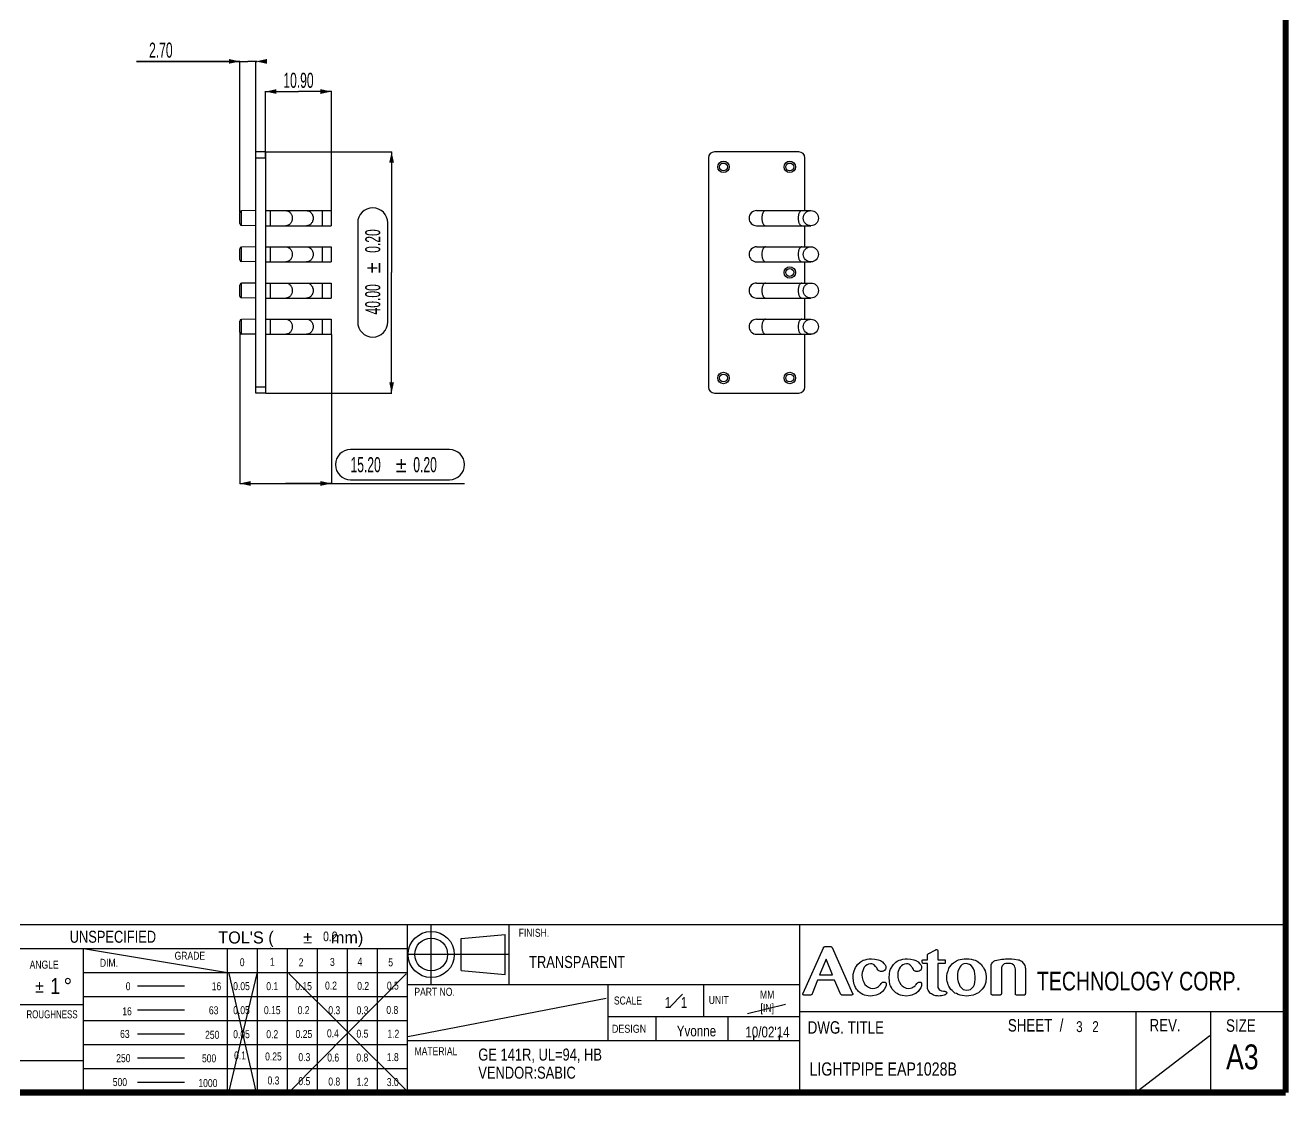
# Model space of a CAD drawing. Header units: millimetres. Extents: x -1 to 407, y -1 to 283.
# Drawn here: x 196.9 to 406.5, y -0.5 to 177 of the extents above; entities that cross this region are included whole.
import ezdxf
from ezdxf.enums import TextEntityAlignment as Align

# ---------------------------------------------------------------- set-up
doc = ezdxf.new("R2010")
doc.units = ezdxf.units.MM
doc.header["$LTSCALE"] = 23.1
doc.layers.get('0').update_dxf_attribs({"linetype": 'CONTINUOUS'})
doc.styles.get("Standard").update_dxf_attribs({"font": 'txt', "width": 0.6})
doc.styles.add('TEXTSTYLE_10', font='txt', dxfattribs={"width": 0.836201})
doc.styles.add('TEXTSTYLE_11', font='gdt', dxfattribs={"width": 1.166667})
doc.styles.add('TEXTSTYLE_13', font='gdt', dxfattribs={"width": 0.6})
doc.styles.add('TEXTSTYLE_2', font='txt', dxfattribs={"width": 0.8})
doc.styles.add('TEXTSTYLE_3', font='txt', dxfattribs={"width": 0.782203})
doc.styles.add('TEXTSTYLE_5', font='txt', dxfattribs={"width": 1.011905})
doc.styles.add('TEXTSTYLE_6', font='gdt', dxfattribs={"width": 1.011905})
doc.styles.add('TEXTSTYLE_7', font='txt', dxfattribs={"width": 0.741644})
doc.styles.add('TEXTSTYLE_8', font='txt', dxfattribs={"width": 0.833333})
doc.styles.add('TEXTSTYLE_9', font='gdt', dxfattribs={"width": 0.833333})
doc.dimstyles.new('DIMSTYLE_1', dxfattribs={"dimtxt": 2.5, "dimasz": 1.8, "dimexe": 0.05, "dimexo": 0.0625, "dimtad": 1, "dimzin": 0, "dimdsep": 46, "dimtxsty": 'Standard', "dimblk": '_FILLED', "dimblk1": '_FILLED', "dimblk2": '_FILLED', "dimcen": 0.09, "dimadec": 0, "dimazin": 0, "dimtol": 1, "dimtp": 0.2, "dimtm": 0.2, "dimtfac": 1, "dimtofl": 0, "dimtmove": 0, "dimatfit": 3, "dimldrblk": '_FILLED', "dimfxl": 1, "dimtolj": 1, "dimtzin": 0, "dimarcsym": 0})
doc.dimstyles.new('DIMSTYLE_2', dxfattribs={"dimtxt": 2.5, "dimasz": 1.8, "dimexe": 0.05, "dimexo": 0.0625, "dimtad": 1, "dimzin": 0, "dimdsep": 46, "dimtxsty": 'Standard', "dimblk": '_FILLED', "dimblk1": '_FILLED', "dimblk2": '_FILLED', "dimcen": 0.09, "dimadec": 0, "dimazin": 0, "dimtp": 0.2, "dimtm": 0.2, "dimtfac": 1, "dimtofl": 0, "dimtmove": 0, "dimatfit": 3, "dimldrblk": '_FILLED', "dimfxl": 1, "dimtolj": 1, "dimtzin": 0, "dimarcsym": 0})

# ---------------------------------------------------------------- blocks, each defined once
blk = doc.blocks.new('_FILLED')
at = {"color": 0, "linetype": 'ByBlock'}
blk.add_solid([(0, 0), (-1, 0.22), (-1, -0.22)], dxfattribs=at)
blk = doc.blocks.new('*D2')
at = {"color": 2, "linetype": 'Continuous'}
for p, q in [((236.84, 156.02), (257.73, 156.02)), ((257.68, 156.02), (257.68, 136.02)), ((257.68, 116.02), (257.68, 136.02)), ((236.84, 116.02), (257.73, 116.02))]:
    blk.add_line(p, q, dxfattribs=at)
at = {"color": 2, "linetype": 'Continuous', "xscale": 1.8, "yscale": 1.8, "zscale": 1.8}
for p, rotation in [((257.68, 156.02), 90), ((257.68, 116.02), 270)]:
    blk.add_blockref('_FILLED', p, dxfattribs=dict(at, rotation=rotation))
at = {"color": 2, "linetype": 'Continuous', "width": 0.6}
for s, p in [('0.20', (255.8, 141.23)), ('40.00', (255.8, 131.56))]:
    blk.add_text(s, height=2.5, rotation=90, dxfattribs=at).set_placement(p, align=Align.CENTER)
at = {"color": 2, "linetype": 'Continuous', "style": 'TEXTSTYLE_13'}
blk.add_text('`', height=2.5, rotation=90, dxfattribs=at).set_placement((255.8, 136.77), align=Align.CENTER)
blk = doc.blocks.new('*D3')
at = {"color": 2, "linetype": 'Continuous'}
for p, q in [((232.48, 171.02), (215.35, 171.02)), ((215.35, 171.02), (233.83, 171.02)), ((232.48, 145.99), (232.48, 171.07)), ((235.38, 171.02), (233.83, 171.02)), ((235.18, 155.08), (235.18, 171.07)), ((235.18, 171.02), (235.38, 171.02))]:
    blk.add_line(p, q, dxfattribs=at)
at = {"color": 2, "linetype": 'Continuous', "xscale": 1.8, "yscale": 1.8, "zscale": 1.8}
blk.add_blockref('_FILLED', (232.48, 171.02), dxfattribs=at)
at = {"color": 2, "linetype": 'Continuous', "xscale": 1.8, "yscale": 1.8, "zscale": 1.8, "rotation": 180}
blk.add_blockref('_FILLED', (235.18, 171.02), dxfattribs=at)
at = {"color": 2, "linetype": 'Continuous', "width": 0.6}
blk.add_text('2.70', height=2.5, dxfattribs=at).set_placement((221.35, 171.64), align=Align.RIGHT)
blk = doc.blocks.new('*D4')
at = {"color": 2, "linetype": 'Continuous'}
for p, q in [((236.78, 155.08), (236.78, 166.07)), ((236.78, 166.02), (242.23, 166.02)), ((247.68, 166.02), (242.23, 166.02)), ((247.68, 145.08), (247.68, 166.07))]:
    blk.add_line(p, q, dxfattribs=at)
at = {"color": 2, "linetype": 'Continuous', "xscale": 1.8, "yscale": 1.8, "zscale": 1.8, "rotation": 180}
blk.add_blockref('_FILLED', (236.78, 166.02), dxfattribs=at)
at = {"color": 2, "linetype": 'Continuous', "xscale": 1.8, "yscale": 1.8, "zscale": 1.8}
blk.add_blockref('_FILLED', (247.68, 166.02), dxfattribs=at)
at = {"color": 2, "linetype": 'Continuous', "width": 0.6}
blk.add_text('10.90', height=2.5, dxfattribs=at).set_placement((242.23, 166.64), align=Align.CENTER)
blk = doc.blocks.new('*D5')
at = {"color": 2, "linetype": 'Continuous'}
for p, q in [((232.48, 126.05), (232.48, 100.97)), ((247.68, 125.7), (247.68, 100.97)), ((232.48, 101.02), (240.08, 101.02)), ((247.68, 101.02), (240.08, 101.02)), ((240.08, 101.02), (269.78, 101.02))]:
    blk.add_line(p, q, dxfattribs=at)
at = {"color": 2, "linetype": 'Continuous', "xscale": 1.8, "yscale": 1.8, "zscale": 1.8, "rotation": 180}
blk.add_blockref('_FILLED', (232.48, 101.02), dxfattribs=at)
at = {"color": 2, "linetype": 'Continuous', "xscale": 1.8, "yscale": 1.8, "zscale": 1.8}
blk.add_blockref('_FILLED', (247.68, 101.02), dxfattribs=at)
at = {"color": 2, "linetype": 'Continuous', "width": 0.6}
for s, p in [('15.20', (250.86, 102.89)), ('0.20', (261.28, 102.89))]:
    blk.add_text(s, height=2.5, dxfattribs=at).set_placement(p)
at = {"color": 2, "linetype": 'Continuous', "style": 'TEXTSTYLE_13'}
blk.add_text('`', height=2.5, dxfattribs=at).set_placement((258.36, 102.89))

msp = doc.modelspace()

# ---------------------------------------------------------------- linework, layer by layer
at = {"color": 7, "linetype": 'Continuous'}
for p, q in [((235.176, 116.017), (235.176, 156.017)), ((236.776, 156.017), (235.176, 156.017)), ((236.776, 156.017), (236.776, 116.017)), ((325.233, 156.017), (311.233, 156.017)), ((235.176, 155.017), (236.776, 155.017)), ((310.233, 155.017), (310.233, 117.017)), ((326.233, 146.267), (326.233, 155.017)), ((232.476, 144.109), (232.476, 145.926)), ((235.176, 146.267), (232.771, 146.225)), ((232.771, 143.809), (232.771, 146.225)), ((236.776, 146.267), (247.676, 146.267)), ((237.516, 146.267), (237.516, 143.767)), ((246.176, 146.267), (246.176, 143.767)), ((247.676, 146.267), (247.676, 143.768)), ((318.233, 146.267), (327.233, 146.267)), ((235.176, 143.767), (232.771, 143.809)), ((236.776, 143.767), (247.676, 143.767)), ((318.233, 143.767), (327.233, 143.767)), ((326.233, 140.267), (326.233, 143.767)), ((232.476, 138.109), (232.476, 139.926)), ((235.176, 140.267), (232.771, 140.225)), ((232.771, 137.809), (232.771, 140.225)), ((236.776, 140.267), (247.676, 140.267)), ((237.516, 140.267), (237.516, 137.767)), ((246.176, 140.267), (246.176, 137.767)), ((247.676, 140.267), (247.676, 137.768)), ((318.233, 140.267), (327.233, 140.267)), ((235.176, 137.767), (232.771, 137.809)), ((236.776, 137.767), (247.676, 137.767)), ((318.233, 137.767), (327.233, 137.767)), ((326.233, 134.267), (326.233, 137.767)), ((235.176, 134.267), (232.771, 134.225)), ((232.771, 131.809), (232.771, 134.225)), ((236.776, 134.267), (247.676, 134.267)), ((237.516, 134.267), (237.516, 131.767)), ((246.176, 134.267), (246.176, 131.767)), ((247.676, 134.267), (247.676, 131.768)), ((318.233, 134.267), (327.233, 134.267)), ((232.476, 132.109), (232.476, 133.926)), ((235.176, 131.767), (232.771, 131.809)), ((236.776, 131.767), (247.676, 131.767)), ((318.233, 131.767), (327.233, 131.767)), ((326.233, 128.267), (326.233, 131.767)), ((232.476, 126.109), (232.476, 127.926)), ((235.176, 128.267), (232.771, 128.225)), ((232.771, 125.809), (232.771, 128.225)), ((236.776, 128.267), (247.676, 128.267)), ((237.516, 128.267), (237.516, 125.767)), ((246.176, 128.267), (246.176, 125.767)), ((247.676, 128.267), (247.676, 125.768)), ((318.233, 128.267), (327.233, 128.267)), ((235.176, 125.767), (232.771, 125.809)), ((236.776, 125.767), (247.676, 125.767)), ((318.233, 125.767), (327.233, 125.767)), ((326.233, 117.017), (326.233, 125.767)), ((236.776, 117.017), (235.176, 117.017)), ((236.776, 116.017), (235.176, 116.017)), ((311.233, 116.017), (325.233, 116.017)), ((109.517, 27.882), (405.995, 27.894)), ((260.341, 0), (260.341, 27.888)), ((264.255, 17.928), (264.255, 27.888)), ((277.192, 17.928), (277.192, 27.888)), ((325.412, 0), (325.412, 27.894)), ((269.196, 25.564), (276.528, 26.228)), ((269.196, 20.252), (269.196, 25.564)), ((276.528, 19.588), (276.528, 26.228)), ((109.541, 23.899), (260.341, 23.904)), ((206.557, 23.904), (230.461, 19.92)), ((206.557, 0), (206.557, 23.904)), ((230.461, 0), (230.461, 23.904)), ((235.441, 0), (235.441, 23.904)), ((240.421, 0), (240.421, 23.904)), ((245.401, 0), (245.401, 23.904)), ((250.381, 0), (250.381, 23.904)), ((255.361, 0), (255.361, 23.904)), ((325.952, 16.515), (329.351, 24.022)), ((329.351, 24.124), (329.402, 24.124)), ((329.351, 24.022), (329.351, 24.124)), ((329.402, 24.175), (329.503, 24.175)), ((329.402, 24.124), (329.402, 24.175)), ((329.503, 24.175), (329.554, 24.225)), ((329.554, 24.225), (330.569, 24.225)), ((330.569, 24.225), (330.619, 24.175)), ((330.619, 24.175), (330.67, 24.175)), ((330.67, 24.175), (330.771, 24.073)), ((330.771, 24.073), (334.119, 16.464)), ((346.598, 22.906), (346.75, 23.059)), ((346.75, 23.059), (346.801, 23.059)), ((346.801, 23.059), (347.866, 23.617)), ((347.866, 23.617), (347.917, 23.667)), ((347.917, 23.667), (347.968, 23.667)), ((347.968, 23.667), (348.018, 23.718)), ((348.018, 23.718), (348.12, 23.718)), ((348.12, 23.718), (348.171, 23.667)), ((348.171, 23.667), (348.221, 23.667)), ((348.221, 23.667), (348.221, 23.617)), ((348.221, 23.617), (348.272, 23.566)), ((348.272, 23.566), (348.272, 22.044)), ((277.192, 22.908), (260.341, 22.908)), ((329.757, 22.146), (328.692, 19.508)), ((330.822, 19.508), (329.757, 22.146)), ((334.627, 20.725), (334.779, 20.979)), ((334.779, 20.979), (334.982, 21.232)), ((334.982, 21.232), (335.388, 21.638)), ((335.388, 21.638), (335.895, 21.943)), ((335.895, 21.943), (336.25, 22.044)), ((336.301, 21.03), (336.098, 20.776)), ((336.25, 22.044), (336.554, 22.146)), ((336.554, 21.182), (336.301, 21.03)), ((336.554, 22.146), (336.909, 22.196)), ((336.808, 21.283), (336.554, 21.182)), ((337.112, 21.334), (336.808, 21.283)), ((336.909, 22.196), (337.315, 22.196)), ((337.366, 21.334), (337.112, 21.334)), ((337.315, 22.196), (337.873, 22.146)), ((337.518, 21.283), (337.366, 21.334)), ((337.721, 21.182), (337.518, 21.283)), ((337.975, 20.928), (337.721, 21.182)), ((337.873, 22.146), (338.38, 22.044)), ((338.38, 22.044), (338.786, 21.892)), ((338.786, 21.892), (339.091, 21.689)), ((339.091, 21.689), (339.344, 21.435)), ((339.344, 21.435), (339.547, 21.182)), ((339.547, 21.182), (339.649, 20.979)), ((339.649, 20.979), (339.649, 20.573)), ((340.46, 20.472), (340.917, 21.232)), ((340.917, 21.232), (341.323, 21.638)), ((341.323, 21.638), (341.576, 21.79)), ((341.576, 21.79), (341.881, 21.943)), ((341.881, 21.943), (342.185, 22.044)), ((342.286, 21.03), (342.033, 20.776)), ((342.185, 22.044), (342.489, 22.146)), ((342.489, 21.182), (342.286, 21.03)), ((342.489, 22.146), (342.895, 22.196)), ((342.794, 21.283), (342.489, 21.182)), ((343.098, 21.334), (342.794, 21.283)), ((342.895, 22.196), (343.25, 22.196)), ((343.301, 21.334), (343.098, 21.334)), ((343.25, 22.196), (343.808, 22.146)), ((343.504, 21.283), (343.301, 21.334)), ((343.656, 21.182), (343.504, 21.283)), ((343.757, 21.08), (343.656, 21.182)), ((343.91, 20.928), (343.757, 21.08)), ((343.808, 22.146), (344.315, 22.044)), ((344.315, 22.044), (344.67, 21.892)), ((344.67, 21.892), (345.026, 21.689)), ((345.026, 21.689), (345.279, 21.435)), ((345.279, 21.435), (345.482, 21.182)), ((345.482, 21.182), (345.584, 20.979)), ((345.584, 20.979), (345.584, 20.573)), ((345.685, 21.943), (345.736, 21.943)), ((345.685, 21.638), (345.685, 21.943)), ((345.736, 21.537), (345.685, 21.638)), ((345.736, 22.044), (346.598, 22.044)), ((345.736, 21.943), (345.736, 22.044)), ((345.736, 21.486), (345.736, 21.537)), ((345.786, 21.486), (345.736, 21.486)), ((345.786, 21.435), (345.786, 21.486)), ((346.598, 21.435), (345.786, 21.435)), ((346.598, 22.044), (346.598, 22.906)), ((346.598, 17.276), (346.598, 21.435)), ((348.272, 22.044), (349.54, 22.044)), ((349.489, 21.435), (348.272, 21.435)), ((348.272, 21.435), (348.272, 17.783)), ((349.54, 21.486), (349.489, 21.486)), ((349.489, 21.486), (349.489, 21.435)), ((349.54, 22.044), (349.54, 21.486)), ((350.301, 20.877), (350.504, 21.131)), ((350.504, 21.131), (350.656, 21.334)), ((350.656, 21.334), (350.91, 21.537)), ((350.91, 21.537), (351.417, 21.841)), ((351.417, 21.841), (351.721, 21.993)), ((351.721, 21.993), (352.026, 22.095)), ((352.127, 21.03), (351.924, 20.776)), ((352.026, 22.095), (352.33, 22.146)), ((352.33, 21.232), (352.127, 21.03)), ((352.33, 22.146), (352.685, 22.196)), ((352.634, 21.334), (352.33, 21.232)), ((352.99, 21.385), (352.634, 21.334)), ((352.685, 22.196), (353.446, 22.196)), ((353.243, 21.334), (352.99, 21.385)), ((353.548, 21.232), (353.243, 21.334)), ((353.446, 22.196), (353.852, 22.146)), ((353.801, 21.08), (353.548, 21.232)), ((354.055, 20.827), (353.801, 21.08)), ((353.852, 22.146), (354.207, 22.044)), ((354.207, 22.044), (354.511, 21.943)), ((354.511, 21.943), (354.816, 21.79)), ((354.816, 21.79), (355.069, 21.638)), ((355.069, 21.638), (355.323, 21.435)), ((355.323, 21.435), (355.526, 21.232)), ((355.526, 21.232), (355.678, 20.979)), ((355.678, 20.979), (355.881, 20.725)), ((357.149, 21.182), (357.2, 21.334)), ((357.149, 16.312), (357.149, 21.182)), ((357.2, 21.334), (357.251, 21.435)), ((357.251, 21.435), (357.352, 21.588)), ((357.352, 21.588), (357.453, 21.689)), ((357.453, 21.689), (357.606, 21.79)), ((357.606, 21.79), (357.809, 21.892)), ((357.809, 21.892), (358.062, 21.943)), ((358.062, 21.943), (358.367, 22.044)), ((358.367, 22.044), (358.62, 22.095)), ((358.62, 22.095), (358.925, 22.146)), ((358.925, 22.146), (359.229, 22.146)), ((358.975, 21.03), (358.925, 20.877)), ((359.127, 21.182), (358.975, 21.03)), ((359.33, 21.334), (359.127, 21.182)), ((359.229, 22.146), (359.533, 22.196)), ((359.584, 21.385), (359.33, 21.334)), ((359.533, 22.196), (360.599, 22.196)), ((359.939, 21.435), (359.584, 21.385)), ((360.345, 21.385), (359.939, 21.435)), ((360.599, 21.334), (360.345, 21.385)), ((360.599, 22.196), (361.004, 22.146)), ((360.852, 21.182), (360.599, 21.334)), ((361.004, 21.03), (360.852, 21.182)), ((361.004, 22.146), (361.613, 22.044)), ((361.055, 20.827), (361.004, 21.03)), ((361.613, 22.044), (361.816, 21.993)), ((361.816, 21.993), (361.968, 21.892)), ((361.968, 21.892), (362.07, 21.841)), ((362.07, 21.841), (362.171, 21.79)), ((362.171, 21.79), (362.526, 21.435)), ((362.526, 21.435), (362.628, 21.232)), ((362.628, 21.232), (362.729, 21.08)), ((362.729, 21.08), (362.78, 20.877)), ((206.557, 19.92), (260.341, 19.92)), ((230.684, 19.749), (235.142, 0.201)), ((235.328, 19.747), (230.684, 0.242)), ((240.605, 19.726), (259.969, 0.54)), ((260.117, 19.685), (240.931, 0.321)), ((269.196, 20.252), (276.528, 19.588)), ((328.692, 19.508), (330.822, 19.508)), ((334.272, 19.66), (334.424, 20.218)), ((334.272, 19.102), (334.272, 19.66)), ((334.322, 18.493), (334.272, 19.102)), ((334.424, 20.218), (334.525, 20.472)), ((334.525, 20.472), (334.627, 20.725)), ((335.743, 19.914), (335.692, 19.508)), ((335.692, 19.508), (335.743, 19.102)), ((335.844, 20.218), (335.743, 19.914)), ((335.743, 19.102), (335.844, 18.645)), ((335.946, 20.522), (335.844, 20.218)), ((336.098, 20.776), (335.946, 20.522)), ((338.076, 20.776), (337.975, 20.928)), ((338.178, 20.674), (338.076, 20.776)), ((338.228, 20.522), (338.178, 20.674)), ((338.33, 20.37), (338.228, 20.522)), ((338.431, 20.269), (338.33, 20.37)), ((338.482, 20.218), (338.431, 20.269)), ((338.685, 20.116), (338.482, 20.218)), ((338.786, 20.066), (338.685, 20.116)), ((339.04, 20.066), (338.786, 20.066)), ((339.192, 20.116), (339.04, 20.066)), ((339.293, 20.167), (339.192, 20.116)), ((339.446, 20.269), (339.293, 20.167)), ((339.496, 20.319), (339.446, 20.269)), ((339.598, 20.472), (339.496, 20.319)), ((339.649, 20.573), (339.598, 20.472)), ((340.207, 19.102), (340.257, 19.66)), ((340.257, 18.493), (340.207, 19.102)), ((340.257, 19.66), (340.359, 20.218)), ((340.359, 20.218), (340.46, 20.472)), ((341.881, 20.522), (341.678, 19.914)), ((341.678, 19.914), (341.678, 19.102)), ((341.678, 19.102), (341.779, 18.645)), ((342.033, 20.776), (341.881, 20.522)), ((344.011, 20.776), (343.91, 20.928)), ((344.112, 20.674), (344.011, 20.776)), ((344.214, 20.522), (344.112, 20.674)), ((344.265, 20.37), (344.214, 20.522)), ((344.315, 20.269), (344.265, 20.37)), ((344.417, 20.218), (344.315, 20.269)), ((344.518, 20.167), (344.417, 20.218)), ((344.569, 20.116), (344.518, 20.167)), ((344.67, 20.066), (344.569, 20.116)), ((344.975, 20.066), (344.67, 20.066)), ((345.127, 20.116), (344.975, 20.066)), ((345.228, 20.167), (345.127, 20.116)), ((345.381, 20.269), (345.228, 20.167)), ((345.482, 20.319), (345.381, 20.269)), ((345.533, 20.472), (345.482, 20.319)), ((345.584, 20.573), (345.533, 20.472)), ((349.794, 19.406), (349.845, 19.761)), ((349.794, 18.747), (349.794, 19.406)), ((349.845, 19.761), (349.946, 20.066)), ((349.946, 20.066), (350.047, 20.319)), ((350.047, 20.319), (350.149, 20.624)), ((350.149, 20.624), (350.301, 20.877)), ((351.62, 20.066), (351.569, 19.711)), ((351.569, 19.711), (351.569, 18.848)), ((351.924, 20.776), (351.62, 20.066)), ((354.207, 20.522), (354.055, 20.827)), ((354.359, 20.167), (354.207, 20.522)), ((354.461, 19.711), (354.359, 20.167)), ((354.511, 19.254), (354.461, 19.711)), ((354.511, 18.747), (354.511, 19.254)), ((355.881, 20.725), (355.982, 20.472)), ((355.982, 20.472), (356.135, 20.218)), ((356.135, 20.218), (356.287, 19.711)), ((356.287, 19.711), (356.338, 19.203)), ((356.338, 18.899), (356.287, 18.544)), ((356.338, 19.203), (356.338, 18.899)), ((358.925, 20.877), (358.874, 20.725)), ((358.874, 20.725), (358.874, 16.363)), ((361.106, 20.674), (361.055, 20.827)), ((361.157, 20.472), (361.106, 20.674)), ((361.157, 16.261), (361.157, 20.472)), ((362.78, 20.877), (362.78, 20.725)), ((362.78, 20.725), (362.83, 20.573)), ((362.83, 20.573), (362.83, 16.413)), ((215.529, 17.692), (223.322, 17.692)), ((260.341, 17.928), (325.412, 17.928)), ((293.54, 17.928), (293.54, 8.632)), ((309.476, 12.616), (309.476, 17.928)), ((328.337, 18.645), (327.424, 16.363)), ((331.177, 18.645), (328.337, 18.645)), ((332.141, 16.363), (331.177, 18.645)), ((334.424, 17.935), (334.322, 18.493)), ((334.525, 17.682), (334.424, 17.935)), ((334.627, 17.428), (334.525, 17.682)), ((334.779, 17.174), (334.627, 17.428)), ((334.982, 16.971), (334.779, 17.174)), ((335.134, 16.769), (334.982, 16.971)), ((335.844, 18.645), (335.996, 18.29)), ((335.996, 18.29), (336.199, 17.935)), ((336.199, 17.935), (336.453, 17.682)), ((336.453, 17.682), (336.808, 17.479)), ((336.808, 17.479), (337.112, 17.327)), ((337.112, 17.327), (337.518, 17.276)), ((337.518, 17.276), (337.822, 17.327)), ((337.822, 17.327), (338.076, 17.377)), ((338.076, 17.377), (338.279, 17.479)), ((338.279, 17.479), (338.431, 17.58)), ((338.431, 17.58), (338.583, 17.682)), ((338.583, 17.682), (338.685, 17.834)), ((338.685, 17.834), (338.786, 17.935)), ((338.786, 17.935), (338.888, 18.087)), ((338.888, 18.087), (339.141, 18.341)), ((339.395, 17.073), (339.091, 16.769)), ((339.141, 18.341), (339.496, 18.341)), ((339.699, 17.682), (339.395, 17.073)), ((339.496, 18.341), (339.547, 18.29)), ((339.547, 18.29), (339.598, 18.24)), ((339.598, 18.24), (339.699, 18.138)), ((339.699, 18.138), (339.699, 17.682)), ((340.359, 17.935), (340.257, 18.493)), ((340.46, 17.682), (340.359, 17.935)), ((340.612, 17.428), (340.46, 17.682)), ((340.714, 17.174), (340.612, 17.428)), ((341.323, 16.566), (340.714, 17.174)), ((341.779, 18.645), (341.931, 18.29)), ((341.931, 18.29), (342.134, 17.935)), ((342.134, 17.935), (342.388, 17.682)), ((342.388, 17.682), (342.692, 17.479)), ((342.692, 17.479), (343.047, 17.327)), ((343.047, 17.327), (343.453, 17.276)), ((343.453, 17.276), (343.757, 17.327)), ((343.757, 17.327), (343.96, 17.377)), ((343.96, 17.377), (344.163, 17.479)), ((344.163, 17.479), (344.366, 17.58)), ((344.366, 17.58), (344.518, 17.682)), ((344.518, 17.682), (344.62, 17.834)), ((344.62, 17.834), (344.721, 17.935)), ((344.721, 17.935), (344.823, 18.087)), ((344.823, 18.087), (344.873, 18.138)), ((344.873, 18.138), (344.975, 18.189)), ((344.975, 18.189), (345.026, 18.24)), ((345.026, 18.29), (345.076, 18.341)), ((345.026, 18.24), (345.026, 18.29)), ((345.279, 17.073), (345.026, 16.769)), ((345.076, 18.341), (345.381, 18.341)), ((345.482, 17.377), (345.279, 17.073)), ((345.381, 18.341), (345.482, 18.29)), ((345.482, 18.29), (345.533, 18.24)), ((345.584, 17.682), (345.482, 17.377)), ((345.533, 18.24), (345.533, 18.189)), ((345.533, 18.189), (345.584, 18.138)), ((345.584, 18.138), (345.584, 17.682)), ((346.649, 17.124), (346.598, 17.276)), ((346.7, 16.971), (346.649, 17.124)), ((346.801, 16.819), (346.7, 16.971)), ((346.902, 16.667), (346.801, 16.819)), ((348.272, 17.783), (348.323, 17.631)), ((348.323, 17.631), (348.323, 17.428)), ((348.323, 17.428), (348.424, 17.276)), ((348.424, 17.276), (348.526, 17.073)), ((348.526, 17.073), (348.678, 16.971)), ((348.678, 16.971), (348.931, 16.87)), ((348.931, 16.87), (349.236, 16.819)), ((349.236, 16.819), (349.439, 16.819)), ((349.439, 16.819), (349.54, 16.769)), ((349.845, 18.442), (349.794, 18.747)), ((349.946, 18.138), (349.845, 18.442)), ((349.997, 17.885), (349.946, 18.138)), ((350.149, 17.631), (349.997, 17.885)), ((350.301, 17.377), (350.149, 17.631)), ((350.453, 17.124), (350.301, 17.377)), ((350.656, 16.921), (350.453, 17.124)), ((350.91, 16.718), (350.656, 16.921)), ((351.569, 18.848), (351.671, 18.392)), ((351.671, 18.392), (351.823, 17.986)), ((351.823, 17.986), (351.975, 17.631)), ((351.975, 17.631), (352.482, 17.124)), ((352.482, 17.124), (352.787, 17.022)), ((352.787, 17.022), (353.091, 16.971)), ((353.091, 16.971), (353.446, 17.022)), ((353.446, 17.022), (353.7, 17.124)), ((353.7, 17.124), (353.953, 17.327)), ((353.953, 17.327), (354.207, 17.58)), ((354.207, 17.58), (354.359, 17.935)), ((354.359, 17.935), (354.461, 18.341)), ((354.461, 18.341), (354.511, 18.747)), ((355.678, 17.174), (355.272, 16.769)), ((355.881, 17.428), (355.678, 17.174)), ((356.033, 17.682), (355.881, 17.428)), ((356.135, 17.986), (356.033, 17.682)), ((356.236, 18.29), (356.135, 17.986)), ((356.287, 18.544), (356.236, 18.29)), ((206.557, 15.936), (260.341, 15.936)), ((293.255, 15.591), (260.369, 9.274)), ((305.937, 16.335), (303.86, 14.155)), ((325.851, 16.312), (325.902, 16.312)), ((325.902, 16.261), (325.851, 16.312)), ((325.902, 16.413), (325.952, 16.464)), ((325.902, 16.312), (325.902, 16.413)), ((325.952, 16.211), (325.902, 16.261)), ((325.952, 16.464), (325.952, 16.515)), ((326.003, 16.211), (325.952, 16.211)), ((326.054, 16.16), (326.003, 16.211)), ((327.17, 16.16), (326.054, 16.16)), ((327.271, 16.211), (327.17, 16.16)), ((327.322, 16.211), (327.271, 16.211)), ((327.424, 16.312), (327.322, 16.211)), ((327.424, 16.363), (327.424, 16.312)), ((332.192, 16.312), (332.141, 16.363)), ((332.243, 16.261), (332.192, 16.312)), ((332.243, 16.211), (332.243, 16.261)), ((332.344, 16.211), (332.243, 16.211)), ((332.395, 16.16), (332.344, 16.211)), ((334.018, 16.16), (332.395, 16.16)), ((334.069, 16.211), (334.018, 16.16)), ((334.119, 16.211), (334.069, 16.211)), ((334.119, 16.464), (334.119, 16.413)), ((334.119, 16.413), (334.17, 16.413)), ((334.17, 16.261), (334.119, 16.261)), ((334.119, 16.261), (334.119, 16.211)), ((334.17, 16.413), (334.17, 16.261)), ((335.388, 16.566), (335.134, 16.769)), ((335.59, 16.413), (335.388, 16.566)), ((335.844, 16.261), (335.59, 16.413)), ((336.148, 16.16), (335.844, 16.261)), ((336.757, 16.058), (336.148, 16.16)), ((337.112, 16.008), (336.757, 16.058)), ((337.467, 16.058), (337.112, 16.008)), ((338.076, 16.16), (337.467, 16.058)), ((338.33, 16.261), (338.076, 16.16)), ((338.735, 16.464), (338.33, 16.261)), ((339.091, 16.769), (338.735, 16.464)), ((341.525, 16.413), (341.323, 16.566)), ((341.779, 16.261), (341.525, 16.413)), ((342.083, 16.16), (341.779, 16.261)), ((342.388, 16.109), (342.083, 16.16)), ((343.098, 16.008), (342.388, 16.109)), ((343.707, 16.109), (343.098, 16.008)), ((343.96, 16.16), (343.707, 16.109)), ((344.214, 16.261), (343.96, 16.16)), ((344.67, 16.464), (344.214, 16.261)), ((345.026, 16.769), (344.67, 16.464)), ((347.004, 16.515), (346.902, 16.667)), ((347.105, 16.413), (347.004, 16.515)), ((347.258, 16.363), (347.105, 16.413)), ((347.562, 16.16), (347.258, 16.363)), ((347.968, 16.058), (347.562, 16.16)), ((348.221, 16.058), (347.968, 16.058)), ((348.475, 16.008), (348.221, 16.058)), ((348.678, 16.058), (348.475, 16.008)), ((348.931, 16.058), (348.678, 16.058)), ((349.134, 16.109), (348.931, 16.058)), ((349.337, 16.16), (349.134, 16.109)), ((349.54, 16.211), (349.337, 16.16)), ((349.54, 16.769), (349.642, 16.769)), ((349.692, 16.312), (349.54, 16.211)), ((349.642, 16.769), (349.692, 16.718)), ((349.692, 16.718), (349.743, 16.667)), ((349.743, 16.413), (349.692, 16.312)), ((349.743, 16.667), (349.794, 16.616)), ((349.794, 16.515), (349.743, 16.413)), ((349.794, 16.616), (349.794, 16.515)), ((351.113, 16.515), (350.91, 16.718)), ((351.417, 16.413), (351.113, 16.515)), ((351.671, 16.261), (351.417, 16.413)), ((352.026, 16.16), (351.671, 16.261)), ((352.33, 16.109), (352.026, 16.16)), ((353.04, 16.008), (352.33, 16.109)), ((353.446, 16.058), (353.04, 16.008)), ((354.156, 16.16), (353.446, 16.058)), ((354.461, 16.261), (354.156, 16.16)), ((354.765, 16.413), (354.461, 16.261)), ((355.019, 16.566), (354.765, 16.413)), ((355.272, 16.769), (355.019, 16.566)), ((357.2, 16.261), (357.149, 16.312)), ((357.2, 16.211), (357.2, 16.261)), ((357.301, 16.211), (357.2, 16.211)), ((357.352, 16.16), (357.301, 16.211)), ((358.62, 16.16), (357.352, 16.16)), ((358.671, 16.211), (358.62, 16.16)), ((358.772, 16.211), (358.671, 16.211)), ((358.823, 16.261), (358.772, 16.211)), ((358.874, 16.363), (358.823, 16.312)), ((358.823, 16.312), (358.823, 16.261)), ((361.207, 16.261), (361.157, 16.261)), ((361.207, 16.211), (361.207, 16.261)), ((361.258, 16.211), (361.207, 16.211)), ((361.359, 16.16), (361.258, 16.211)), ((362.678, 16.16), (361.359, 16.16)), ((362.729, 16.211), (362.678, 16.16)), ((362.78, 16.211), (362.729, 16.211)), ((362.83, 16.413), (362.78, 16.363)), ((362.78, 16.363), (362.78, 16.211)), ((139.036, 14.608), (206.557, 14.608)), ((215.529, 13.708), (223.322, 13.708)), ((293.54, 12.616), (325.412, 12.616)), ((301.508, 12.616), (301.508, 8.632)), ((313.495, 8.628), (313.495, 12.587)), ((323.019, 14.592), (316.739, 13.046)), ((325.412, 13.431), (405.995, 13.431)), ((381.2, 0), (381.2, 13.431)), ((393.598, 0), (393.598, 13.431)), ((206.557, 11.952), (260.341, 11.952)), ((215.529, 9.724), (223.322, 9.724)), ((260.341, 8.632), (325.412, 8.632)), ((317.753, 8.632), (317.753, 9.608)), ((322.006, 8.632), (322.006, 9.608)), ((393.413, 9.41), (381.535, 0.3)), ((206.557, 7.968), (260.341, 7.968)), ((139.036, 5.312), (206.557, 5.312)), ((215.529, 5.74), (223.322, 5.74)), ((206.557, 3.984), (260.341, 3.984)), ((215.529, 1.756), (223.322, 1.756))]:
    msp.add_line(p, q, dxfattribs=at)
at = {"color": 2, "linetype": 'Continuous'}
for p, q in [((252.051, 144.226), (252.051, 127.809)), ((257.051, 127.809), (257.051, 144.226)), ((267.278, 106.642), (250.862, 106.642)), ((250.862, 101.642), (267.278, 101.642))]:
    msp.add_line(p, q, dxfattribs=at)
at = {"color": 7, "linetype": 'Continuous', "const_width": 1.033}
for points in [[(405.995, 0), (405.995, 281.997)], [(0, 0), (405.995, 0)]]:
    msp.add_lwpolyline(points, dxfattribs=at)
at = {"color": 7, "linetype": 'Continuous'}
for centre, radius in [((312.733, 153.517), 0.95), ((312.733, 153.517), 0.65), ((323.733, 153.517), 0.95), ((323.733, 153.517), 0.65), ((327.233, 145.017), 1.25), ((327.233, 139.017), 1.25), ((323.733, 136.017), 0.95), ((323.733, 136.017), 0.65), ((327.233, 133.017), 1.25), ((327.233, 127.017), 1.25), ((312.733, 118.517), 0.95), ((312.733, 118.517), 0.65), ((323.733, 118.517), 0.95), ((323.733, 118.517), 0.65), ((264.255, 22.908), 3.828), ((264.255, 22.908), 2.719)]:
    msp.add_circle(centre, radius, dxfattribs=at)
for centre, radius, start, end in [((311.233, 155.017), 1, 90, 180), ((325.233, 155.017), 1, 0, 90), ((232.776, 145.926), 0.3, 91, 180), ((318.233, 145.017), 1.25, 90, 270), ((232.776, 144.109), 0.3, 180, 269), ((232.776, 139.926), 0.3, 91, 180), ((318.233, 139.017), 1.25, 90, 270), ((232.776, 138.109), 0.3, 180, 269), ((232.776, 133.926), 0.3, 91, 180), ((318.233, 133.017), 1.25, 90, 270), ((232.776, 132.109), 0.3, 180, 269), ((232.776, 127.926), 0.3, 91, 180), ((318.233, 127.017), 1.25, 90, 270), ((232.776, 126.109), 0.3, 180, 269), ((311.233, 117.017), 1, 180, 270), ((325.233, 117.017), 1, 270, 360)]:
    msp.add_arc(centre, radius, start, end, dxfattribs=at)
at = {"color": 2, "linetype": 'Continuous'}
for centre, start, end in [((254.551, 144.226), 0, 180), ((254.551, 127.809), 180, 360), ((250.862, 104.142), 90, 270), ((267.278, 104.142), 270, 90)]:
    msp.add_arc(centre, 2.5, start, end, dxfattribs=at)
at = {"color": 7, "linetype": 'Continuous'}
for points, knots in [([(240.114, 146.267), (240.185, 146.267), (240.328, 146.251), (240.533, 146.179), (240.721, 146.062), (240.944, 145.85), (241.143, 145.5), (241.196, 145.179), (241.196, 145.017)], [0, 0, 0, 0, 0.1163007, 0.2340385, 0.3543778, 0.4780393, 0.7343761, 1, 1, 1, 1]), ([(241.196, 145.017), (241.196, 144.856), (241.143, 144.535), (240.944, 144.185), (240.721, 143.973), (240.533, 143.856), (240.328, 143.784), (240.185, 143.767), (240.114, 143.767)], [0, 0, 0, 0, 0.2656239, 0.5219607, 0.6456222, 0.7659615, 0.8836993, 1, 1, 1, 1]), ([(243.578, 146.267), (243.649, 146.267), (243.792, 146.251), (243.997, 146.179), (244.186, 146.062), (244.408, 145.85), (244.607, 145.5), (244.66, 145.179), (244.66, 145.017)], [0, 0, 0, 0, 0.1163007, 0.2340385, 0.3543778, 0.4780393, 0.7343761, 1, 1, 1, 1]), ([(244.66, 145.017), (244.66, 144.856), (244.607, 144.535), (244.408, 144.185), (244.186, 143.973), (243.997, 143.856), (243.792, 143.784), (243.649, 143.767), (243.578, 143.767)], [0, 0, 0, 0, 0.2656239, 0.5219607, 0.6456222, 0.7659615, 0.8836993, 1, 1, 1, 1]), ([(319.733, 146.267), (319.691, 146.267), (319.604, 146.249), (319.484, 146.173), (319.376, 146.054), (319.283, 145.897), (319.207, 145.707), (319.13, 145.414), (319.108, 145.178), (319.108, 145.017)], [0, 0, 0, 0, 0.0822568, 0.1730297, 0.2777297, 0.3982209, 0.5337433, 0.6817753, 1, 1, 1, 1]), ([(319.108, 145.017), (319.108, 144.857), (319.13, 144.621), (319.207, 144.328), (319.283, 144.138), (319.376, 143.981), (319.484, 143.862), (319.604, 143.786), (319.691, 143.767), (319.733, 143.767)], [0, 0, 0, 0, 0.3182247, 0.4662567, 0.6017791, 0.7222703, 0.8269703, 0.9177432, 1, 1, 1, 1]), ([(325.733, 146.267), (325.691, 146.267), (325.604, 146.249), (325.484, 146.173), (325.376, 146.054), (325.283, 145.897), (325.207, 145.707), (325.13, 145.414), (325.108, 145.178), (325.108, 145.017)], [0, 0, 0, 0, 0.0822568, 0.1730297, 0.2777297, 0.3982209, 0.5337433, 0.6817753, 1, 1, 1, 1]), ([(325.108, 145.017), (325.108, 144.857), (325.13, 144.621), (325.207, 144.328), (325.283, 144.138), (325.376, 143.981), (325.484, 143.862), (325.604, 143.786), (325.691, 143.767), (325.733, 143.767)], [0, 0, 0, 0, 0.3182247, 0.4662567, 0.6017791, 0.7222703, 0.8269703, 0.9177432, 1, 1, 1, 1]), ([(240.114, 140.267), (240.185, 140.267), (240.328, 140.251), (240.533, 140.179), (240.721, 140.062), (240.944, 139.85), (241.143, 139.5), (241.196, 139.179), (241.196, 139.017)], [0, 0, 0, 0, 0.1163007, 0.2340385, 0.3543778, 0.4780393, 0.7343761, 1, 1, 1, 1]), ([(241.196, 139.017), (241.196, 138.856), (241.143, 138.535), (240.944, 138.185), (240.721, 137.973), (240.533, 137.856), (240.328, 137.784), (240.185, 137.767), (240.114, 137.767)], [0, 0, 0, 0, 0.2656239, 0.5219607, 0.6456222, 0.7659615, 0.8836993, 1, 1, 1, 1]), ([(243.578, 140.267), (243.649, 140.267), (243.792, 140.251), (243.997, 140.179), (244.186, 140.062), (244.408, 139.85), (244.607, 139.5), (244.66, 139.179), (244.66, 139.017)], [0, 0, 0, 0, 0.1163007, 0.2340385, 0.3543778, 0.4780393, 0.7343761, 1, 1, 1, 1]), ([(244.66, 139.017), (244.66, 138.856), (244.607, 138.535), (244.408, 138.185), (244.186, 137.973), (243.997, 137.856), (243.792, 137.784), (243.649, 137.767), (243.578, 137.767)], [0, 0, 0, 0, 0.2656239, 0.5219607, 0.6456222, 0.7659615, 0.8836993, 1, 1, 1, 1]), ([(319.733, 140.267), (319.691, 140.267), (319.604, 140.249), (319.484, 140.173), (319.376, 140.054), (319.283, 139.897), (319.207, 139.707), (319.13, 139.414), (319.108, 139.178), (319.108, 139.017)], [0, 0, 0, 0, 0.0822568, 0.1730297, 0.2777297, 0.3982209, 0.5337433, 0.6817753, 1, 1, 1, 1]), ([(319.108, 139.017), (319.108, 138.857), (319.13, 138.621), (319.207, 138.328), (319.283, 138.138), (319.376, 137.981), (319.484, 137.862), (319.604, 137.786), (319.691, 137.767), (319.733, 137.767)], [0, 0, 0, 0, 0.3182247, 0.4662567, 0.6017791, 0.7222703, 0.8269703, 0.9177432, 1, 1, 1, 1]), ([(325.733, 140.267), (325.691, 140.267), (325.604, 140.249), (325.484, 140.173), (325.376, 140.054), (325.283, 139.897), (325.207, 139.707), (325.13, 139.414), (325.108, 139.178), (325.108, 139.017)], [0, 0, 0, 0, 0.0822568, 0.1730297, 0.2777297, 0.3982209, 0.5337433, 0.6817753, 1, 1, 1, 1]), ([(325.108, 139.017), (325.108, 138.857), (325.13, 138.621), (325.207, 138.328), (325.283, 138.138), (325.376, 137.981), (325.484, 137.862), (325.604, 137.786), (325.691, 137.767), (325.733, 137.767)], [0, 0, 0, 0, 0.3182247, 0.4662567, 0.6017791, 0.7222703, 0.8269703, 0.9177432, 1, 1, 1, 1]), ([(240.114, 134.267), (240.185, 134.267), (240.328, 134.251), (240.533, 134.179), (240.721, 134.062), (240.944, 133.85), (241.143, 133.5), (241.196, 133.179), (241.196, 133.017)], [0, 0, 0, 0, 0.1163007, 0.2340385, 0.3543778, 0.4780393, 0.7343761, 1, 1, 1, 1]), ([(243.578, 134.267), (243.649, 134.267), (243.792, 134.251), (243.997, 134.179), (244.186, 134.062), (244.408, 133.85), (244.607, 133.5), (244.66, 133.179), (244.66, 133.017)], [0, 0, 0, 0, 0.1163007, 0.2340385, 0.3543778, 0.4780393, 0.7343761, 1, 1, 1, 1]), ([(319.733, 134.267), (319.691, 134.267), (319.604, 134.249), (319.484, 134.173), (319.376, 134.054), (319.283, 133.897), (319.207, 133.707), (319.13, 133.414), (319.108, 133.178), (319.108, 133.017)], [0, 0, 0, 0, 0.0822568, 0.1730297, 0.2777297, 0.3982209, 0.5337433, 0.6817753, 1, 1, 1, 1]), ([(325.733, 134.267), (325.691, 134.267), (325.604, 134.249), (325.484, 134.173), (325.376, 134.054), (325.283, 133.897), (325.207, 133.707), (325.13, 133.414), (325.108, 133.178), (325.108, 133.017)], [0, 0, 0, 0, 0.0822568, 0.1730297, 0.2777297, 0.3982209, 0.5337433, 0.6817753, 1, 1, 1, 1]), ([(241.196, 133.017), (241.196, 132.856), (241.143, 132.535), (240.944, 132.185), (240.721, 131.973), (240.533, 131.856), (240.328, 131.784), (240.185, 131.767), (240.114, 131.767)], [0, 0, 0, 0, 0.2656239, 0.5219607, 0.6456222, 0.7659615, 0.8836993, 1, 1, 1, 1]), ([(244.66, 133.017), (244.66, 132.856), (244.607, 132.535), (244.408, 132.185), (244.186, 131.973), (243.997, 131.856), (243.792, 131.784), (243.649, 131.767), (243.578, 131.767)], [0, 0, 0, 0, 0.2656239, 0.5219607, 0.6456222, 0.7659615, 0.8836993, 1, 1, 1, 1]), ([(319.108, 133.017), (319.108, 132.857), (319.13, 132.621), (319.207, 132.328), (319.283, 132.138), (319.376, 131.981), (319.484, 131.862), (319.604, 131.786), (319.691, 131.767), (319.733, 131.767)], [0, 0, 0, 0, 0.3182247, 0.4662567, 0.6017791, 0.7222703, 0.8269703, 0.9177432, 1, 1, 1, 1]), ([(325.108, 133.017), (325.108, 132.857), (325.13, 132.621), (325.207, 132.328), (325.283, 132.138), (325.376, 131.981), (325.484, 131.862), (325.604, 131.786), (325.691, 131.767), (325.733, 131.767)], [0, 0, 0, 0, 0.3182247, 0.4662567, 0.6017791, 0.7222703, 0.8269703, 0.9177432, 1, 1, 1, 1]), ([(240.114, 128.267), (240.185, 128.267), (240.328, 128.251), (240.533, 128.179), (240.721, 128.062), (240.944, 127.85), (241.143, 127.5), (241.196, 127.179), (241.196, 127.017)], [0, 0, 0, 0, 0.1163007, 0.2340385, 0.3543778, 0.4780393, 0.7343761, 1, 1, 1, 1]), ([(243.578, 128.267), (243.649, 128.267), (243.792, 128.251), (243.997, 128.179), (244.186, 128.062), (244.408, 127.85), (244.607, 127.5), (244.66, 127.179), (244.66, 127.017)], [0, 0, 0, 0, 0.1163007, 0.2340385, 0.3543778, 0.4780393, 0.7343761, 1, 1, 1, 1]), ([(319.733, 128.267), (319.691, 128.267), (319.604, 128.249), (319.484, 128.173), (319.376, 128.054), (319.283, 127.897), (319.207, 127.707), (319.13, 127.414), (319.108, 127.178), (319.108, 127.017)], [0, 0, 0, 0, 0.0822568, 0.1730297, 0.2777297, 0.3982209, 0.5337433, 0.6817753, 1, 1, 1, 1]), ([(325.733, 128.267), (325.691, 128.267), (325.604, 128.249), (325.484, 128.173), (325.376, 128.054), (325.283, 127.897), (325.207, 127.707), (325.13, 127.414), (325.108, 127.178), (325.108, 127.017)], [0, 0, 0, 0, 0.0822568, 0.1730297, 0.2777297, 0.3982209, 0.5337433, 0.6817753, 1, 1, 1, 1]), ([(241.196, 127.017), (241.196, 126.856), (241.143, 126.535), (240.944, 126.185), (240.721, 125.973), (240.533, 125.856), (240.328, 125.784), (240.185, 125.767), (240.114, 125.767)], [0, 0, 0, 0, 0.2656239, 0.5219607, 0.6456222, 0.7659615, 0.8836993, 1, 1, 1, 1]), ([(244.66, 127.017), (244.66, 126.856), (244.607, 126.535), (244.408, 126.185), (244.186, 125.973), (243.997, 125.856), (243.792, 125.784), (243.649, 125.767), (243.578, 125.767)], [0, 0, 0, 0, 0.2656239, 0.5219607, 0.6456222, 0.7659615, 0.8836993, 1, 1, 1, 1]), ([(319.108, 127.017), (319.108, 126.857), (319.13, 126.621), (319.207, 126.328), (319.283, 126.138), (319.376, 125.981), (319.484, 125.862), (319.604, 125.786), (319.691, 125.767), (319.733, 125.767)], [0, 0, 0, 0, 0.3182247, 0.4662567, 0.6017791, 0.7222703, 0.8269703, 0.9177432, 1, 1, 1, 1]), ([(325.108, 127.017), (325.108, 126.857), (325.13, 126.621), (325.207, 126.328), (325.283, 126.138), (325.376, 125.981), (325.484, 125.862), (325.604, 125.786), (325.691, 125.767), (325.733, 125.767)], [0, 0, 0, 0, 0.3182247, 0.4662567, 0.6017791, 0.7222703, 0.8269703, 0.9177432, 1, 1, 1, 1])]:
    msp.add_open_spline(points, degree=3, knots=knots, dxfattribs=at)

# ---------------------------------------------------------------- texts
for s, height, style, width, p in [('UNSPECIFIED', 1.99197, 'TEXTSTYLE_2', 0.8, (204.279, 24.851)), ("TOL'S (", 1.992, 'TEXTSTYLE_5', 1.011905, (228.919, 24.732)), ('   mm)', 1.992, 'TEXTSTYLE_5', 1.011905, (245.353, 24.732)), ('ANGLE', 1.328, 'TEXTSTYLE_2', 0.8, (197.631, 20.556)), ('1', 2.656, 'TEXTSTYLE_8', 0.833333, (201.046, 16.341)), ('TECHNOLOGY CORP.', 3.09938, 'TEXTSTYLE_3', 0.782203, (364.73, 16.941)), ('PART NO.', 1.328, 'TEXTSTYLE_2', 0.8, (261.454, 16.051)), ('SCALE', 1.328, 'TEXTSTYLE_2', 0.8, (294.562, 14.609)), ('UNIT', 1.328, 'TEXTSTYLE_2', 0.8, (310.288, 14.696)), ('ROUGHNESS', 1.328, 'TEXTSTYLE_7', 0.741644, (197.102, 12.321)), ('DESIGN', 1.328, 'TEXTSTYLE_10', 0.836201, (294.225, 9.928)), ('DWG. TITLE', 2.0663, 'TEXTSTYLE_2', 0.8, (326.712, 9.771)), ('SHEET  /', 2.0663, 'TEXTSTYLE_2', 0.8, (359.918, 10.129)), ('REV.', 2.0663, 'TEXTSTYLE_2', 0.8, (383.422, 10.147)), ('SIZE', 2.0663, 'TEXTSTYLE_2', 0.8, (396.117, 10.09)), ('MATERIAL', 1.328, 'TEXTSTYLE_2', 0.8, (261.487, 6.204))]:
    msp.add_text(s, height=height, dxfattribs=dict(at, style=style, width=width)).set_placement(p)
for s, height, style, p in [('`', 1.992, 'TEXTSTYLE_6', (243.029, 24.732)), ('~', 2.656, 'TEXTSTYLE_9', (203.26, 16.341)), ('`', 2, 'TEXTSTYLE_11', (198.544, 16.597))]:
    msp.add_text(s, height=height, dxfattribs=dict(at, style=style)).set_placement(p)
at = {"color": 7, "linetype": 'Continuous', "style": 'TEXTSTYLE_2', "width": 0.8}
for s, height, p in [('0.2', 1.6067, (247.511, 25.1)), ('FINISH.', 1.328, (281.29, 25.838)), ('GRADE', 1.328, (224.204, 22.036)), ('.', 1.328, (237.565, 23.899)), ('DIM.', 1.328, (210.782, 20.859)), ('0', 1.328, (232.891, 20.96)), ('1', 1.328, (237.877, 21.033)), ('2', 1.328, (242.662, 20.941)), ('3', 1.328, (247.849, 21.005)), ('4', 1.328, (252.433, 21.051)), ('5', 1.328, (257.519, 20.941)), ('0', 1.328, (213.967, 16.975)), ('16', 1.328, (228.623, 16.975)), ('0.05', 1.328, (232.778, 16.993)), ('0.1', 1.328, (237.877, 16.993)), ('0.15', 1.328, (243.077, 16.993)), ('0.2', 1.328, (247.623, 17.085)), ('0.2', 1.328, (252.961, 17.029)), ('0.5', 1.328, (257.884, 17.075)), ('MM', 1.328, (319.989, 15.605)), ('[IN]', 1.328, (319.989, 13.392)), ('16', 1.328, (213.791, 12.825)), ('63', 1.328, (228.157, 12.99)), ('0.05', 1.328, (232.778, 13.009)), ('0.15', 1.328, (237.877, 13.009)), ('0.2', 1.328, (243.077, 13.009)), ('0.3', 1.328, (248.164, 12.999)), ('0.3', 1.328, (252.848, 12.99)), ('0.8', 1.328, (257.796, 13.044)), ('0.4', 1.328, (247.938, 9.169)), ('63', 1.328, (213.426, 9.068)), ('250', 1.328, (227.918, 8.923)), ('0.05', 1.328, (232.778, 9.025)), ('0.2', 1.328, (237.877, 9.025)), ('0.25', 1.328, (243.131, 9.059)), ('0.5', 1.328, (252.835, 9.105)), ('1.2', 1.328, (257.96, 9.087)), ('250', 1.328, (213.174, 5.047)), ('500', 1.328, (227.402, 5.02)), ('0.1', 1.328, (232.536, 5.493)), ('0.25', 1.328, (238.079, 5.33)), ('0.3', 1.328, (243.203, 5.22)), ('0.6', 1.328, (247.988, 5.147)), ('0.8', 1.328, (252.823, 5.147)), ('1.8', 1.328, (257.872, 5.22)), ('A3', 4.1325, (398.818, 3.853)), ('500', 1.328, (212.608, 1.08)), ('1000', 1.328, (227.2, 0.916)), ('0.3', 1.328, (238.079, 1.346)), ('0.5', 1.328, (243.203, 1.236)), ('0.8', 1.328, (248.164, 1.171)), ('1.2', 1.328, (252.861, 1.126)), ('3.0', 1.328, (257.872, 1.08))]:
    msp.add_text(s, height=height, dxfattribs=at).set_placement(p, align=Align.CENTER)
at = {"color": 2, "linetype": 'Continuous', "style": 'TEXTSTYLE_2', "width": 0.8}
for s, height, p in [('TRANSPARENT', 2, (280.487, 20.663)), ('GE 141R, UL=94, HB', 2, (272.065, 5.307)), ('VENDOR:SABIC ', 2, (272.065, 2.307)), ('LIGHTPIPE EAP1028B', 2.2, (327.006, 2.813))]:
    msp.add_text(s, height=height, dxfattribs=at).set_placement(p)
for s, p in [('1   1', (304.856, 14.039)), ('Yvonne', (308.253, 9.325)), ("10/02'14", (320.031, 9.155)), ('3   2', (373.12, 10.042))]:
    msp.add_text(s, height=1.8, dxfattribs=at).set_placement(p, align=Align.CENTER)

# ---------------------------------------------------------------- dimensions: what is measured, and where the dimension line sits
at = {"color": 2, "linetype": 'Continuous'}
for base, p1, p2, angle, dimstyle, picture, middle in [((232.476, 171.017), (235.176, 155.017), (232.476, 145.926), 180, 'DIMSTYLE_2', '*D3', (218.348, 171.017)), ((257.676, 116.017), (236.776, 156.017), (236.776, 116.017), 270, 'DIMSTYLE_1', '*D2', (257.676, 136.017))]:
    dim = msp.add_linear_dim(base=base, p1=p1, p2=p2, angle=angle, dimstyle=dimstyle, dxfattribs=at)
    dim.commit()
    dim.dimension.update_dxf_attribs({"geometry": picture, "text_midpoint": middle, "dimtype": 160})
for base, p1, p2, dimstyle, picture, middle in [((247.676, 166.017), (236.776, 155.017), (247.676, 145.017), 'DIMSTYLE_2', '*D4', (242.226, 166.017)), ((247.676, 101.017), (232.476, 126.109), (247.676, 125.767), 'DIMSTYLE_1', '*D5', (259.07, 101.017))]:
    dim = msp.add_linear_dim(base=base, p1=p1, p2=p2, dimstyle=dimstyle, dxfattribs=at)
    dim.commit()
    dim.dimension.update_dxf_attribs({"geometry": picture, "text_midpoint": middle, "dimtype": 160})

doc.saveas('drawing.dxf')
